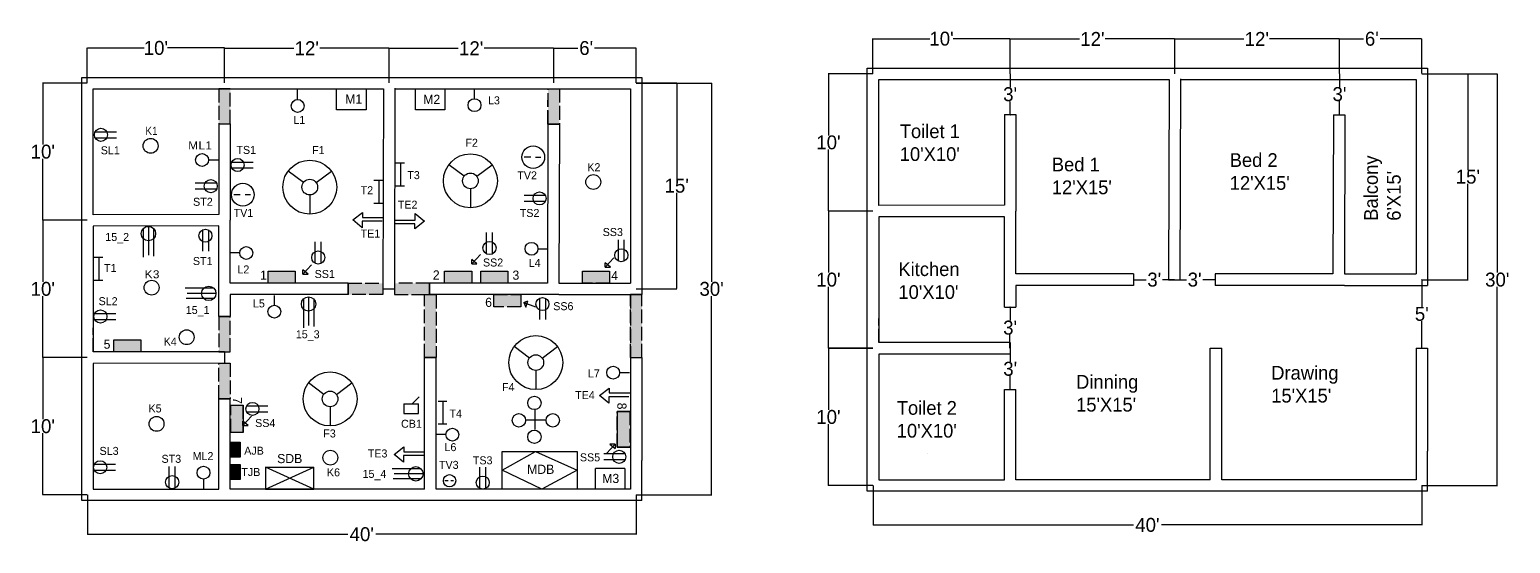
# Model space of a CAD drawing. Header units: feet. Extents: x 105 to 1400, y 477 to 926.
import ezdxf

# ---------------------------------------------------------------- set-up
doc = ezdxf.new("R2010")
doc.units = ezdxf.units.FT
doc.header["$MEASUREMENT"] = 0
doc.linetypes.add('ACAD_ISO02W100', pattern=[15, 12, -3])
doc.linetypes.add('DASHED2', pattern=[0.375, 0.25, -0.125])
doc.layers.get('Defpoints').update_dxf_attribs({"linetype": 'ACAD_ISO02W100'})
doc.layers.add('Dimention', color=80, linetype='Continuous')
doc.layers.add('TEXT', color=2, linetype='Continuous')
doc.layers.add('OFFSET', color=255, linetype='Continuous', lineweight=30)
doc.dimstyles.get("Standard").update_dxf_attribs({"dimtxt": 12.18, "dimasz": 0.18, "dimexe": 0.18, "dimexo": 0.0625, "dimgap": 0.09, "dimtad": 0, "dimtih": 1, "dimtoh": 1, "dimdec": 1, "dimzin": 0, "dimdsep": 46, "dimlunit": 3, "dimtxsty": 'Standard', "dimcen": 0.09, "dimadec": 0, "dimazin": 0, "dimtfac": 1, "dimtdec": 1, "dimtofl": 0, "dimtmove": 0, "dimatfit": 3, "dimfxl": 1, "dimtolj": 1, "dimtzin": 0, "dimarcsym": 0})

# ---------------------------------------------------------------- blocks, each defined once
blk = doc.blocks.new('*D2')
at = {"layer": 'Defpoints', "color": 0, "linetype": 'ByBlock'}
for p in [(275.4, 909.7), (155.4, 879), (275.4, 879)]:
    blk.add_point(p, dxfattribs=at)
at = {"layer": 'Dimention', "color": 0, "linetype": 'ByBlock', "lineweight": -2}
for p, q in [((155.4, 879.1), (155.4, 909.9)), ((155.6, 909.7), (205.2, 909.7)), ((275.3, 909.7), (225.7, 909.7)), ((275.4, 879.1), (275.4, 909.9))]:
    blk.add_line(p, q, dxfattribs=at)
at = {"layer": 'Dimention', "color": 0, "linetype": 'ByBlock'}
for points in [[(155.6, 909.7), (155.6, 909.6), (155.4, 909.7)], [(275.3, 909.7), (275.3, 909.6), (275.4, 909.7)]]:
    blk.add_solid(points, dxfattribs=at)
at = {"layer": 'Dimention', "color": 0, "linetype": 'ByBlock', "insert": (215.4, 909.7), "char_height": 12.18, "attachment_point": 5}
blk.add_mtext("\\A1;10'", dxfattribs=at)
blk = doc.blocks.new('*D3')
at = {"layer": 'Defpoints', "color": 0, "linetype": 'ByBlock'}
for p in [(419.4, 909.5), (275.4, 879.1), (419.4, 879.1)]:
    blk.add_point(p, dxfattribs=at)
at = {"layer": 'Dimention', "color": 0, "linetype": 'ByBlock', "lineweight": -2}
for p, q in [((275.4, 879.1), (275.4, 909.7)), ((275.6, 909.5), (336.2, 909.5)), ((419.3, 909.5), (358.7, 909.5)), ((419.4, 879.1), (419.4, 909.7))]:
    blk.add_line(p, q, dxfattribs=at)
at = {"layer": 'Dimention', "color": 0, "linetype": 'ByBlock'}
for points in [[(275.6, 909.5), (275.6, 909.5), (275.4, 909.5)], [(419.3, 909.5), (419.3, 909.5), (419.4, 909.5)]]:
    blk.add_solid(points, dxfattribs=at)
at = {"layer": 'Dimention', "color": 0, "linetype": 'ByBlock', "insert": (347.4, 909.5), "char_height": 12.18, "attachment_point": 5}
blk.add_mtext("\\A1;12'", dxfattribs=at)
blk = doc.blocks.new('*D4')
at = {"layer": 'Defpoints', "color": 0, "linetype": 'ByBlock'}
for p in [(563.4, 909.6), (419.4, 879), (563.4, 879.1)]:
    blk.add_point(p, dxfattribs=at)
at = {"layer": 'Dimention', "color": 0, "linetype": 'ByBlock', "lineweight": -2}
for p, q in [((419.4, 879.1), (419.4, 909.7)), ((419.6, 909.5), (479.9, 909.5)), ((563.2, 909.6), (502.5, 909.5)), ((563.4, 879.2), (563.4, 909.8))]:
    blk.add_line(p, q, dxfattribs=at)
at = {"layer": 'Dimention', "color": 0, "linetype": 'ByBlock'}
for points in [[(419.6, 909.5), (419.6, 909.4), (419.4, 909.5)], [(563.2, 909.6), (563.2, 909.6), (563.4, 909.6)]]:
    blk.add_solid(points, dxfattribs=at)
at = {"layer": 'Dimention', "color": 0, "linetype": 'ByBlock', "insert": (491.2, 909.5), "char_height": 12.18, "attachment_point": 5}
blk.add_mtext("\\A1;12'", dxfattribs=at)
blk = doc.blocks.new('*D5')
at = {"layer": 'Defpoints', "color": 0, "linetype": 'ByBlock'}
for p in [(635.4, 909.6), (563.4, 879.2), (635.4, 879.2)]:
    blk.add_point(p, dxfattribs=at)
at = {"layer": 'Dimention', "color": 0, "linetype": 'ByBlock', "lineweight": -2}
for p, q in [((563.4, 879.2), (563.4, 909.7)), ((563.6, 909.6), (584.6, 909.6)), ((635.3, 909.6), (599, 909.6)), ((635.4, 879.2), (635.4, 909.7))]:
    blk.add_line(p, q, dxfattribs=at)
at = {"layer": 'Dimention', "color": 0, "linetype": 'ByBlock'}
for points in [[(563.6, 909.6), (563.6, 909.5), (563.4, 909.6)], [(635.3, 909.6), (635.3, 909.5), (635.4, 909.6)]]:
    blk.add_solid(points, dxfattribs=at)
at = {"layer": 'Dimention', "color": 0, "linetype": 'ByBlock', "insert": (591.8, 909.6), "char_height": 12.18, "attachment_point": 5}
blk.add_mtext("\\A1;6'", dxfattribs=at)
blk = doc.blocks.new('*D6')
at = {"layer": 'Defpoints', "color": 0, "linetype": 'ByBlock'}
for p in [(155.5, 519), (635.5, 519), (635.5, 484.5)]:
    blk.add_point(p, dxfattribs=at)
at = {"layer": 'Dimention', "color": 0, "linetype": 'ByBlock', "lineweight": -2}
for p, q in [((155.5, 518.9375), (155.5, 484.32)), ((635.5, 518.9375), (635.5, 484.32)), ((155.68, 484.5), (383.23, 484.5)), ((635.32, 484.5), (407.77, 484.5))]:
    blk.add_line(p, q, dxfattribs=at)
at = {"layer": 'Dimention', "color": 0, "linetype": 'ByBlock'}
for points in [[(155.68, 484.53), (155.68, 484.47), (155.5, 484.5)], [(635.32, 484.53), (635.32, 484.47), (635.5, 484.5)]]:
    blk.add_solid(points, dxfattribs=at)
at = {"layer": 'Dimention', "color": 0, "linetype": 'ByBlock', "insert": (395.5, 484.5), "char_height": 12.18, "attachment_point": 5}
blk.add_mtext("\\A1;40'", dxfattribs=at)
blk = doc.blocks.new('*D7')
at = {"layer": 'Defpoints', "color": 0, "linetype": 'ByBlock'}
for p in [(635.5, 879), (635.5, 519), (701.5, 519)]:
    blk.add_point(p, dxfattribs=at)
at = {"layer": 'Dimention', "color": 0, "linetype": 'ByBlock', "lineweight": -2}
for p, q in [((635.5625, 879), (701.68, 879)), ((701.5, 878.82), (701.5, 705.18)), ((701.5, 519.18), (701.5, 692.82)), ((635.5625, 519), (701.68, 519))]:
    blk.add_line(p, q, dxfattribs=at)
at = {"layer": 'Dimention', "color": 0, "linetype": 'ByBlock'}
for points in [[(701.47, 878.82), (701.53, 878.82), (701.5, 879)], [(701.47, 519.18), (701.53, 519.18), (701.5, 519)]]:
    blk.add_solid(points, dxfattribs=at)
at = {"layer": 'Dimention', "color": 0, "linetype": 'ByBlock', "insert": (701.5, 699), "char_height": 12.18, "attachment_point": 5}
blk.add_mtext("\\A1;30'", dxfattribs=at)
blk = doc.blocks.new('*D8')
at = {"layer": 'Defpoints', "color": 0, "linetype": 'ByBlock'}
for p in [(155.4375, 879), (116.5, 759), (155.4375, 759)]:
    blk.add_point(p, dxfattribs=at)
at = {"layer": 'Dimention', "color": 0, "linetype": 'ByBlock', "lineweight": -2}
for p, q in [((155.375, 879), (116.32, 879)), ((116.5, 878.82), (116.5, 825.18)), ((116.5, 759.18), (116.5, 812.82)), ((155.375, 759), (116.32, 759))]:
    blk.add_line(p, q, dxfattribs=at)
at = {"layer": 'Dimention', "color": 0, "linetype": 'ByBlock'}
for points in [[(116.47, 878.82), (116.53, 878.82), (116.5, 879)], [(116.47, 759.18), (116.53, 759.18), (116.5, 759)]]:
    blk.add_solid(points, dxfattribs=at)
at = {"layer": 'Dimention', "color": 0, "linetype": 'ByBlock', "insert": (116.5, 819), "char_height": 12.18, "attachment_point": 5}
blk.add_mtext("\\A1;10'", dxfattribs=at)
blk = doc.blocks.new('*D9')
at = {"layer": 'Defpoints', "color": 0, "linetype": 'ByBlock'}
for p in [(155.4375, 759), (116.5, 639), (155.4375, 639)]:
    blk.add_point(p, dxfattribs=at)
at = {"layer": 'Dimention', "color": 0, "linetype": 'ByBlock', "lineweight": -2}
for p, q in [((155.375, 759), (116.32, 759)), ((116.5, 758.82), (116.5, 705.18)), ((116.5, 639.18), (116.5, 692.82)), ((155.375, 639), (116.32, 639))]:
    blk.add_line(p, q, dxfattribs=at)
at = {"layer": 'Dimention', "color": 0, "linetype": 'ByBlock'}
for points in [[(116.47, 758.82), (116.53, 758.82), (116.5, 759)], [(116.47, 639.18), (116.53, 639.18), (116.5, 639)]]:
    blk.add_solid(points, dxfattribs=at)
at = {"layer": 'Dimention', "color": 0, "linetype": 'ByBlock', "insert": (116.5, 699), "char_height": 12.18, "attachment_point": 5}
blk.add_mtext("\\A1;10'", dxfattribs=at)
blk = doc.blocks.new('*D10')
at = {"layer": 'Defpoints', "color": 0, "linetype": 'ByBlock'}
for p in [(116.5, 638.9375), (155.5, 638.9375), (155.5, 518.9375)]:
    blk.add_point(p, dxfattribs=at)
at = {"layer": 'Dimention', "color": 0, "linetype": 'ByBlock', "lineweight": -2}
for p, q in [((155.4375, 638.9375), (116.32, 638.9375)), ((116.5, 638.7575), (116.5, 585.1175)), ((116.5, 519.1175), (116.5, 572.7575)), ((155.4375, 518.9375), (116.32, 518.9375))]:
    blk.add_line(p, q, dxfattribs=at)
at = {"layer": 'Dimention', "color": 0, "linetype": 'ByBlock'}
for points in [[(116.47, 638.7575), (116.53, 638.7575), (116.5, 638.9375)], [(116.47, 519.1175), (116.53, 519.1175), (116.5, 518.9375)]]:
    blk.add_solid(points, dxfattribs=at)
at = {"layer": 'Dimention', "color": 0, "linetype": 'ByBlock', "insert": (116.5, 578.9375), "char_height": 12.18, "attachment_point": 5}
blk.add_mtext("\\A1;10'", dxfattribs=at)
blk = doc.blocks.new('SS')
for p, q in [((457.77, 746.08), (457.77, 734.37)), ((460.99, 745.96), (460.99, 734.37))]:
    blk.add_line(p, q)
blk.add_circle((459.38, 742.8), 3.55)
blk = doc.blocks.new('bolod')
for p, q in [((224.5, 707.3), (249.6, 707.3)), ((226.4, 711.8), (250.6, 711.8)), ((226.4, 702.8), (251.5, 702.8))]:
    blk.add_line(p, q)
blk.add_circle((230.8, 707.3), 6.29)
blk = doc.blocks.new('tk')
for p, q in [((314.5, 685.4), (322.3, 685.4)), ((318.8, 685.4), (318.8, 665.3)), ((322.3, 665.1), (314.5, 665.1))]:
    blk.add_line(p, q)
blk = doc.blocks.new('T')
for p, q in [((394.5, 734.7), (400.2, 734.7)), ((404.4, 734.5), (409, 734.5))]:
    blk.add_line(p, q)
blk = doc.blocks.new('TV')
blk.add_circle((402.4, 734.4), 9.94)
blk.add_blockref('T', (0, 0))
blk.add_blockref('T', (0, 0))
blk = doc.blocks.new('L')
blk.add_line((390.2, 740.1), (390.2, 748.7))
blk.add_circle((390.2, 734.5), 5.63)
blk = doc.blocks.new('F')
for p, q in [((343.4, 691.9), (330.2, 702)), ((354.6, 691.9), (368, 702)), ((349, 681.1), (349, 664.4))]:
    blk.add_line(p, q)
for radius in [23.6, 6.86]:
    blk.add_circle((349, 687.9), radius)
blk = doc.blocks.new('te')
for p, q in [((340.6, 621.8), (322.7, 621.8)), ((323.5, 625.2), (341, 625.2)), ((349.1, 624.1), (340.6, 617.6)), ((340.6, 617.6), (340.6, 621.8)), ((341, 625.2), (341, 630.9)), ((341, 630.9), (349.1, 624.1))]:
    blk.add_line(p, q)
blk = doc.blocks.new('DDD')
for p, q in [((195.7, 252.4), (195.7, 234.5)), ((187.2, 243), (205.2, 243))]:
    blk.add_line(p, q)
for centre in [(195.3, 257.8), (181.8, 242.6), (211.4, 242.6), (195.3, 228.2)]:
    blk.add_circle(centre, 5.84)
blk = doc.blocks.new('BBB')
for p, q in [((-69.3, 449.3), (-63, 455.6)), ((-76.6, 449.3), (-76.6, 440.9)), ((-76.6, 449.3), (-69.8, 449.3)), ((-76.6, 440.9), (-63.5, 440.9)), ((-69.8, 449.3), (-63.5, 449.3)), ((-63.5, 440.9), (-63.5, 449.3))]:
    blk.add_line(p, q)
blk = doc.blocks.new('*D32')
at = {"layer": 'Defpoints', "color": 0, "linetype": 'ByBlock'}
for p in [(962.6, 917.8), (842.6, 887.1), (962.6, 887.1)]:
    blk.add_point(p, dxfattribs=at)
at = {"layer": 'Dimention', "color": 0, "linetype": 'ByBlock', "lineweight": -2}
for p, q in [((842.6, 887.2), (842.6, 918)), ((842.8, 917.8), (892.3, 917.8)), ((962.4, 917.8), (912.8, 917.8)), ((962.6, 887.2), (962.6, 918))]:
    blk.add_line(p, q, dxfattribs=at)
at = {"layer": 'Dimention', "color": 0, "linetype": 'ByBlock'}
for points in [[(842.8, 917.8), (842.8, 917.7), (842.6, 917.8)], [(962.4, 917.8), (962.4, 917.7), (962.6, 917.8)]]:
    blk.add_solid(points, dxfattribs=at)
at = {"layer": 'Dimention', "color": 0, "linetype": 'ByBlock', "insert": (902.6, 917.8), "char_height": 12.18, "attachment_point": 5}
blk.add_mtext("\\A1;10'", dxfattribs=at)
blk = doc.blocks.new('*D33')
at = {"layer": 'Defpoints', "color": 0, "linetype": 'ByBlock'}
for p in [(1106.6, 917.6), (962.6, 887.2), (1106.6, 887.2)]:
    blk.add_point(p, dxfattribs=at)
at = {"layer": 'Dimention', "color": 0, "linetype": 'ByBlock', "lineweight": -2}
for p, q in [((962.6, 887.2), (962.6, 917.8)), ((962.8, 917.6), (1023.3, 917.6)), ((1106.4, 917.6), (1045.8, 917.6)), ((1106.6, 887.2), (1106.6, 917.8))]:
    blk.add_line(p, q, dxfattribs=at)
at = {"layer": 'Dimention', "color": 0, "linetype": 'ByBlock'}
for points in [[(962.8, 917.6), (962.8, 917.6), (962.6, 917.6)], [(1106.4, 917.6), (1106.4, 917.6), (1106.6, 917.6)]]:
    blk.add_solid(points, dxfattribs=at)
at = {"layer": 'Dimention', "color": 0, "linetype": 'ByBlock', "insert": (1034.6, 917.6), "char_height": 12.18, "attachment_point": 5}
blk.add_mtext("\\A1;12'", dxfattribs=at)
blk = doc.blocks.new('*D34')
at = {"layer": 'Defpoints', "color": 0, "linetype": 'ByBlock'}
for p in [(1250.6, 917.7), (1106.6, 887.1), (1250.6, 887.2)]:
    blk.add_point(p, dxfattribs=at)
at = {"layer": 'Dimention', "color": 0, "linetype": 'ByBlock', "lineweight": -2}
for p, q in [((1106.6, 887.2), (1106.6, 917.7)), ((1106.7, 917.6), (1167.1, 917.6)), ((1250.4, 917.7), (1189.6, 917.6)), ((1250.6, 887.3), (1250.6, 917.9))]:
    blk.add_line(p, q, dxfattribs=at)
at = {"layer": 'Dimention', "color": 0, "linetype": 'ByBlock'}
for points in [[(1106.7, 917.6), (1106.7, 917.5), (1106.6, 917.6)], [(1250.4, 917.7), (1250.4, 917.7), (1250.6, 917.7)]]:
    blk.add_solid(points, dxfattribs=at)
at = {"layer": 'Dimention', "color": 0, "linetype": 'ByBlock', "insert": (1178.4, 917.6), "char_height": 12.18, "attachment_point": 5}
blk.add_mtext("\\A1;12'", dxfattribs=at)
blk = doc.blocks.new('*D35')
at = {"layer": 'Defpoints', "color": 0, "linetype": 'ByBlock'}
for p in [(1322.6, 917.7), (1250.6, 887.3), (1322.6, 887.3)]:
    blk.add_point(p, dxfattribs=at)
at = {"layer": 'Dimention', "color": 0, "linetype": 'ByBlock', "lineweight": -2}
for p, q in [((1250.6, 887.3), (1250.6, 917.8)), ((1250.8, 917.7), (1271.8, 917.7)), ((1322.4, 917.7), (1286.2, 917.7)), ((1322.6, 887.3), (1322.6, 917.8))]:
    blk.add_line(p, q, dxfattribs=at)
at = {"layer": 'Dimention', "color": 0, "linetype": 'ByBlock'}
for points in [[(1250.8, 917.7), (1250.8, 917.6), (1250.6, 917.7)], [(1322.4, 917.7), (1322.4, 917.6), (1322.6, 917.7)]]:
    blk.add_solid(points, dxfattribs=at)
at = {"layer": 'Dimention', "color": 0, "linetype": 'ByBlock', "insert": (1279, 917.7), "char_height": 12.18, "attachment_point": 5}
blk.add_mtext("\\A1;6'", dxfattribs=at)
blk = doc.blocks.new('*D36')
at = {"layer": 'Defpoints', "color": 0, "linetype": 'ByBlock'}
for p in [(842.7, 527.1), (1322.7, 527.1), (1322.7, 492.6)]:
    blk.add_point(p, dxfattribs=at)
at = {"layer": 'Dimention', "color": 0, "linetype": 'ByBlock', "lineweight": -2}
for p, q in [((842.7, 527), (842.7, 492.4)), ((1322.7, 527), (1322.7, 492.4)), ((842.8, 492.6), (1070.4, 492.6)), ((1322.5, 492.6), (1094.9, 492.6))]:
    blk.add_line(p, q, dxfattribs=at)
at = {"layer": 'Dimention', "color": 0, "linetype": 'ByBlock'}
for points in [[(842.8, 492.6), (842.8, 492.6), (842.7, 492.6)], [(1322.5, 492.6), (1322.5, 492.6), (1322.7, 492.6)]]:
    blk.add_solid(points, dxfattribs=at)
at = {"layer": 'Dimention', "color": 0, "linetype": 'ByBlock', "insert": (1082.7, 492.6), "char_height": 12.18, "attachment_point": 5}
blk.add_mtext("\\A1;40'", dxfattribs=at)
blk = doc.blocks.new('*D37')
at = {"layer": 'Defpoints', "color": 0, "linetype": 'ByBlock'}
for p in [(1322.7, 887.1), (1322.7, 527.1), (1388.7, 527.1)]:
    blk.add_point(p, dxfattribs=at)
at = {"layer": 'Dimention', "color": 0, "linetype": 'ByBlock', "lineweight": -2}
for p, q in [((1322.7, 887.1), (1388.8, 887.1)), ((1388.7, 886.9), (1388.7, 713.3)), ((1388.7, 527.3), (1388.7, 700.9)), ((1322.7, 527.1), (1388.8, 527.1))]:
    blk.add_line(p, q, dxfattribs=at)
at = {"layer": 'Dimention', "color": 0, "linetype": 'ByBlock'}
for points in [[(1388.6, 886.9), (1388.7, 886.9), (1388.7, 887.1)], [(1388.6, 527.3), (1388.7, 527.3), (1388.7, 527.1)]]:
    blk.add_solid(points, dxfattribs=at)
at = {"layer": 'Dimention', "color": 0, "linetype": 'ByBlock', "insert": (1388.7, 707.1), "char_height": 12.18, "attachment_point": 5}
blk.add_mtext("\\A1;30'", dxfattribs=at)
blk = doc.blocks.new('*D38')
at = {"layer": 'Defpoints', "color": 0, "linetype": 'ByBlock'}
for p in [(842.6, 887.1), (803.7, 767.1), (842.6, 767.1)]:
    blk.add_point(p, dxfattribs=at)
at = {"layer": 'Dimention', "color": 0, "linetype": 'ByBlock', "lineweight": -2}
for p, q in [((842.5, 887.1), (803.5, 887.1)), ((803.7, 886.9), (803.7, 833.3)), ((803.7, 767.3), (803.7, 820.9)), ((842.5, 767.1), (803.5, 767.1))]:
    blk.add_line(p, q, dxfattribs=at)
at = {"layer": 'Dimention', "color": 0, "linetype": 'ByBlock'}
for points in [[(803.6, 886.9), (803.7, 886.9), (803.7, 887.1)], [(803.6, 767.3), (803.7, 767.3), (803.7, 767.1)]]:
    blk.add_solid(points, dxfattribs=at)
at = {"layer": 'Dimention', "color": 0, "linetype": 'ByBlock', "insert": (803.7, 827.1), "char_height": 12.18, "attachment_point": 5}
blk.add_mtext("\\A1;10'", dxfattribs=at)
blk = doc.blocks.new('*D39')
at = {"layer": 'Defpoints', "color": 0, "linetype": 'ByBlock'}
for p in [(842.6, 767.1), (803.7, 647.1), (842.6, 647.1)]:
    blk.add_point(p, dxfattribs=at)
at = {"layer": 'Dimention', "color": 0, "linetype": 'ByBlock', "lineweight": -2}
for p, q in [((842.5, 767.1), (803.5, 767.1)), ((803.7, 766.9), (803.7, 713.3)), ((803.7, 647.3), (803.7, 700.9)), ((842.5, 647.1), (803.5, 647.1))]:
    blk.add_line(p, q, dxfattribs=at)
at = {"layer": 'Dimention', "color": 0, "linetype": 'ByBlock'}
for points in [[(803.6, 766.9), (803.7, 766.9), (803.7, 767.1)], [(803.6, 647.3), (803.7, 647.3), (803.7, 647.1)]]:
    blk.add_solid(points, dxfattribs=at)
at = {"layer": 'Dimention', "color": 0, "linetype": 'ByBlock', "insert": (803.7, 707.1), "char_height": 12.18, "attachment_point": 5}
blk.add_mtext("\\A1;10'", dxfattribs=at)
blk = doc.blocks.new('*D40')
at = {"layer": 'Defpoints', "color": 0, "linetype": 'ByBlock'}
for p in [(803.7, 647), (842.7, 647), (842.7, 527)]:
    blk.add_point(p, dxfattribs=at)
at = {"layer": 'Dimention', "color": 0, "linetype": 'ByBlock', "lineweight": -2}
for p, q in [((842.6, 647), (803.5, 647)), ((803.7, 646.8), (803.7, 593.2)), ((803.7, 527.2), (803.7, 580.8)), ((842.6, 527), (803.5, 527))]:
    blk.add_line(p, q, dxfattribs=at)
at = {"layer": 'Dimention', "color": 0, "linetype": 'ByBlock'}
for points in [[(803.6, 646.8), (803.7, 646.8), (803.7, 647)], [(803.6, 527.2), (803.7, 527.2), (803.7, 527)]]:
    blk.add_solid(points, dxfattribs=at)
at = {"layer": 'Dimention', "color": 0, "linetype": 'ByBlock', "insert": (803.7, 587), "char_height": 12.18, "attachment_point": 5}
blk.add_mtext("\\A1;10'", dxfattribs=at)
blk = doc.blocks.new('*D41')
at = {"layer": 'Defpoints', "color": 0}
for p in [(962.6, 887.2), (962.6, 851.2), (962.6, 851.2)]:
    blk.add_point(p, dxfattribs=at)
at = {"layer": 'Dimention', "color": 0, "lineweight": -2}
for p, q in [((962.6, 887.2), (962.8, 887.2)), ((962.6, 887), (962.6, 875.4)), ((962.6, 851.4), (962.6, 863)), ((962.6, 851.2), (962.8, 851.2))]:
    blk.add_line(p, q, dxfattribs=at)
at = {"layer": 'Dimention', "color": 0}
for points in [[(962.6, 887), (962.6, 887), (962.6, 887.2)], [(962.6, 851.4), (962.6, 851.4), (962.6, 851.2)]]:
    blk.add_solid(points, dxfattribs=at)
at = {"layer": 'Dimention', "color": 0, "insert": (962.6, 869.2), "char_height": 12.18, "attachment_point": 5}
blk.add_mtext("\\A1;3'", dxfattribs=at)
blk = doc.blocks.new('*D42')
at = {"layer": 'Defpoints', "color": 0, "linetype": 'ByBlock'}
for p in [(1070.7, 707.1), (1106.6, 707.1), (1106.6, 707.1)]:
    blk.add_point(p, dxfattribs=at)
at = {"layer": 'Dimention', "color": 0, "linetype": 'ByBlock', "lineweight": -2}
for p, q in [((1070.7, 707), (1070.7, 706.9)), ((1070.8, 707.1), (1081.5, 707.1)), ((1106.5, 707.1), (1095.8, 707.1)), ((1106.6, 707.2), (1106.6, 707.3))]:
    blk.add_line(p, q, dxfattribs=at)
at = {"layer": 'Dimention', "color": 0, "linetype": 'ByBlock'}
for points in [[(1070.8, 707.1), (1070.8, 707.1), (1070.7, 707.1)], [(1106.5, 707.1), (1106.5, 707.1), (1106.6, 707.1)]]:
    blk.add_solid(points, dxfattribs=at)
at = {"layer": 'Dimention', "color": 0, "linetype": 'ByBlock', "insert": (1088.7, 707.1), "char_height": 12.18, "attachment_point": 5}
blk.add_mtext("\\A1;3'", dxfattribs=at)
blk = doc.blocks.new('*D43')
at = {"layer": 'Defpoints', "color": 0, "linetype": 'ByBlock'}
for p in [(1106, 707.1), (1106, 707.1), (1142, 707.1)]:
    blk.add_point(p, dxfattribs=at)
at = {"layer": 'Dimention', "color": 0, "linetype": 'ByBlock', "lineweight": -2}
for p, q in [((1106, 707), (1106, 706.9)), ((1106.2, 707.1), (1116.8, 707.1)), ((1141.8, 707.1), (1131.2, 707.1)), ((1142, 707), (1142, 706.9))]:
    blk.add_line(p, q, dxfattribs=at)
at = {"layer": 'Dimention', "color": 0, "linetype": 'ByBlock'}
for points in [[(1106.2, 707.1), (1106.2, 707.1), (1106, 707.1)], [(1141.8, 707.1), (1141.8, 707), (1142, 707.1)]]:
    blk.add_solid(points, dxfattribs=at)
at = {"layer": 'Dimention', "color": 0, "linetype": 'ByBlock', "insert": (1124, 707.1), "char_height": 12.18, "attachment_point": 5}
blk.add_mtext("\\A1;3'", dxfattribs=at)
blk = doc.blocks.new('*D44')
at = {"layer": 'Defpoints', "color": 0, "linetype": 'ByBlock'}
for p in [(1250.5, 887.3), (1250.7, 887.3), (1250.5, 851.3)]:
    blk.add_point(p, dxfattribs=at)
at = {"layer": 'Dimention', "color": 0, "linetype": 'ByBlock', "lineweight": -2}
for p, q in [((1250.5, 887.3), (1250.8, 887.3)), ((1250.7, 887.1), (1250.7, 875.5)), ((1250.7, 851.5), (1250.7, 863.1)), ((1250.5, 851.3), (1250.8, 851.3))]:
    blk.add_line(p, q, dxfattribs=at)
at = {"layer": 'Dimention', "color": 0, "linetype": 'ByBlock'}
for points in [[(1250.6, 887.1), (1250.7, 887.1), (1250.7, 887.3)], [(1250.6, 851.5), (1250.7, 851.5), (1250.7, 851.3)]]:
    blk.add_solid(points, dxfattribs=at)
at = {"layer": 'Dimention', "color": 0, "linetype": 'ByBlock', "insert": (1250.7, 869.3), "char_height": 12.18, "attachment_point": 5}
blk.add_mtext("\\A1;3'", dxfattribs=at)
blk = doc.blocks.new('*D45')
at = {"layer": 'Defpoints', "color": 0, "linetype": 'ByBlock'}
for p in [(962.7, 647.1), (962.7, 647.1), (962.7, 611.1)]:
    blk.add_point(p, dxfattribs=at)
at = {"layer": 'Dimention', "color": 0, "linetype": 'ByBlock', "lineweight": -2}
for p, q in [((962.6, 647.1), (962.5, 647.1)), ((962.7, 646.9), (962.7, 635.3)), ((962.7, 611.3), (962.7, 622.9)), ((962.6, 611.1), (962.5, 611.1))]:
    blk.add_line(p, q, dxfattribs=at)
at = {"layer": 'Dimention', "color": 0, "linetype": 'ByBlock'}
for points in [[(962.6, 646.9), (962.7, 646.9), (962.7, 647.1)], [(962.6, 611.3), (962.7, 611.3), (962.7, 611.1)]]:
    blk.add_solid(points, dxfattribs=at)
at = {"layer": 'Dimention', "color": 0, "linetype": 'ByBlock', "insert": (962.7, 629.1), "char_height": 12.18, "attachment_point": 5}
blk.add_mtext("\\A1;3'", dxfattribs=at)
blk = doc.blocks.new('*D46')
at = {"layer": 'Defpoints', "color": 0, "linetype": 'ByBlock'}
for p in [(962.6, 683.1), (962.5, 647.1), (962.5, 647.1)]:
    blk.add_point(p, dxfattribs=at)
at = {"layer": 'Dimention', "color": 0, "linetype": 'ByBlock', "lineweight": -2}
for p, q in [((962.6, 683.1), (962.5, 683.1)), ((962.6, 682.9), (962.6, 671.3)), ((962.5, 647.3), (962.5, 658.9)), ((962.4, 647.1), (962.3, 647.1))]:
    blk.add_line(p, q, dxfattribs=at)
at = {"layer": 'Dimention', "color": 0, "linetype": 'ByBlock'}
for points in [[(962.6, 682.9), (962.7, 682.9), (962.6, 683.1)], [(962.4, 647.3), (962.5, 647.3), (962.5, 647.1)]]:
    blk.add_solid(points, dxfattribs=at)
at = {"layer": 'Dimention', "color": 0, "linetype": 'ByBlock', "insert": (962.6, 665.1), "char_height": 12.18, "attachment_point": 5}
blk.add_mtext("\\A1;3'", dxfattribs=at)
blk = doc.blocks.new('*D47')
at = {"layer": 'Defpoints', "color": 0, "linetype": 'ByBlock'}
for p in [(1322.7, 707.1), (1322.7, 707.1), (1322.7, 647.1)]:
    blk.add_point(p, dxfattribs=at)
at = {"layer": 'Dimention', "color": 0, "linetype": 'ByBlock', "lineweight": -2}
for p, q in [((1322.6, 707.1), (1322.5, 707.1)), ((1322.7, 706.9), (1322.7, 683.3)), ((1322.7, 647.3), (1322.7, 670.9)), ((1322.6, 647.1), (1322.5, 647.1))]:
    blk.add_line(p, q, dxfattribs=at)
at = {"layer": 'Dimention', "color": 0, "linetype": 'ByBlock'}
for points in [[(1322.6, 706.9), (1322.7, 706.9), (1322.7, 707.1)], [(1322.6, 647.3), (1322.7, 647.3), (1322.7, 647.1)]]:
    blk.add_solid(points, dxfattribs=at)
at = {"layer": 'Dimention', "color": 0, "linetype": 'ByBlock', "insert": (1322.7, 677.1), "char_height": 12.18, "attachment_point": 5}
blk.add_mtext("\\A1;5'", dxfattribs=at)
blk = doc.blocks.new('*D48')
at = {"layer": 'Defpoints', "color": 0}
for p in [(1322.7, 887.1), (1322.7, 707.1), (1363, 707.1)]:
    blk.add_point(p, dxfattribs=at)
at = {"layer": 'Dimention', "color": 0, "lineweight": -2}
for p, q in [((1322.8, 887.1), (1363.2, 887.1)), ((1363, 886.9), (1363, 803.3)), ((1363, 707.3), (1363, 790.9)), ((1322.8, 707.1), (1363.2, 707.1))]:
    blk.add_line(p, q, dxfattribs=at)
at = {"layer": 'Dimention', "color": 0}
for points in [[(1363, 886.9), (1363, 886.9), (1363, 887.1)], [(1363, 707.3), (1363, 707.3), (1363, 707.1)]]:
    blk.add_solid(points, dxfattribs=at)
at = {"layer": 'Dimention', "color": 0, "insert": (1363, 797.1), "char_height": 12.18, "attachment_point": 5}
blk.add_mtext("\\A1;15'", dxfattribs=at)
blk = doc.blocks.new('*D49')
at = {"layer": 'Defpoints', "color": 0}
for p in [(635.4, 879.2), (635.4, 699.2), (671, 699.2)]:
    blk.add_point(p, dxfattribs=at)
at = {"layer": 'Dimention', "color": 0, "lineweight": -2}
for p, q in [((635.5, 879.2), (671.2, 879.2)), ((671, 879.1), (671, 795.4)), ((671, 699.4), (671, 783.1)), ((635.5, 699.2), (671.2, 699.2))]:
    blk.add_line(p, q, dxfattribs=at)
at = {"layer": 'Dimention', "color": 0}
for points in [[(671, 879.1), (671, 879.1), (671, 879.2)], [(671, 699.4), (671, 699.4), (671, 699.2)]]:
    blk.add_solid(points, dxfattribs=at)
at = {"layer": 'Dimention', "color": 0, "insert": (671, 789.2), "char_height": 12.18, "attachment_point": 5}
blk.add_mtext("\\A1;15'", dxfattribs=at)
blk = doc.blocks.new('SSSS')
for p, q in [((313.5, 704), (313.5, 714.6)), ((313.5, 714.6), (337.2, 714.6)), ((337.2, 714.6), (337.2, 704)), ((468, 704), (468, 714.6)), ((468, 714.6), (491.7, 714.6)), ((491.7, 714.6), (491.7, 704)), ((499.5, 704), (499.5, 714.6)), ((499.5, 714.6), (523.2, 714.6)), ((523.2, 714.6), (523.2, 704))]:
    blk.add_line(p, q)
blk = doc.blocks.new('SDB')
for p, q in [((386.5, 657.2), (386.5, 638)), ((386.5, 638), (428.8, 657.2)), ((428.8, 638), (386.5, 657.2)), ((428.8, 638), (428.8, 657.2)), ((386.5, 638), (428.8, 638))]:
    blk.add_line(p, q)
at = {"layer": 'Dimention', "color": 0}
blk.add_line((386.5, 657.2), (428.8, 657.2), dxfattribs=at)
blk = doc.blocks.new('BBBB')
for p, q in [((290.5, 598.5), (290.5, 609.1)), ((290.5, 609.1), (314.2, 609.1)), ((314.2, 609.1), (314.2, 598.5))]:
    blk.add_line(p, q)
blk = doc.blocks.new('Arrow')
for p, q in [((630.6, 988.8), (638.1, 996.9)), ((630.6, 988.8), (630.6, 992.6)), ((635.1, 988.8), (630.6, 992.6)), ((630.6, 988.8), (635.1, 988.8))]:
    blk.add_line(p, q)

msp = doc.modelspace()

# ---------------------------------------------------------------- hatches: boundary and pattern name
at = {"layer": 'Dimention', "linetype": 'ACAD_ISO02W100'}
for color, points in [(3, [(270.44, 843.5), (280.5, 843.5), (280.5, 874), (270.44, 874)]), (3, [(568.32, 843.17), (558.42, 843.17), (558.42, 874), (568.32, 874)]), (8, [(588.5, 714.55), (612.22, 714.55), (612.22, 704), (588.5, 704)]), (8, [(511, 694.05), (534.72, 694.05), (534.72, 683.5), (511, 683.5)]), (8, [(202.22, 643.95), (178.5, 643.95), (178.5, 654.5), (202.22, 654.5)]), (8, [(281.02, 597.27), (291.57, 597.27), (291.57, 573.55), (281.02, 573.55)]), (8, [(619, 591.76), (629.86, 591.76), (629.86, 560.5), (619, 560.5)]), (4, [(280.5, 564.99), (289.19, 564.99), (289.19, 552), (280.5, 552)]), (3, [(280.5, 545.49), (289.19, 545.49), (289.19, 532.5), (280.5, 532.5)])]:
    msp.add_hatch(color=color, dxfattribs=at).paths.add_polyline_path(points)
h = msp.add_hatch(color=8, dxfattribs=at)
h.paths.add_polyline_path([(313.5, 714.55), (337.22, 714.55), (337.22, 704), (313.5, 704)])
h.paths.add_polyline_path([(468, 714.55), (491.72, 714.55), (491.72, 704), (468, 704)])
h.paths.add_polyline_path([(499.5, 714.55), (523.22, 714.55), (523.22, 704), (499.5, 704)])
h = msp.add_hatch(color=3, dxfattribs=at)
h.paths.add_polyline_path([(383.5, 704), (414, 704), (414, 694), (383.5, 694)])
h.paths.add_polyline_path([(454.84, 704), (424.02, 704), (424.02, 694), (454.84, 694)])
h.paths.add_polyline_path([(630.5, 639), (640.5, 639), (640.5, 694), (630.5, 694)])
h = msp.add_hatch(color=3, dxfattribs=at)
h.paths.add_polyline_path([(280.5, 675), (270.5, 675), (270.5, 644), (280.5, 644)])
h.paths.add_polyline_path([(280.5, 603), (270.5, 603), (270.5, 634), (280.5, 634)])
h.paths.add_polyline_path([(460.5, 639), (450.5, 639), (450.5, 694), (460.5, 694)])

# ---------------------------------------------------------------- linework, layer by layer
for p, q in [((373.5, 855.5), (373.5, 873.59)), ((399.24, 873.59), (399.24, 855.5)), ((442.5, 855.5), (442.5, 873.59)), ((468.24, 873.59), (468.24, 855.5)), ((399.24, 855.5), (373.5, 855.5)), ((468.24, 855.5), (442.5, 855.5)), ((491.72, 721), (499.21, 729.13)), ((608.5, 718), (615.99, 726.13)), ((344, 712), (351.49, 720.13)), ((344, 712), (344, 715.85)), ((348.49, 712), (344, 715.85)), ((491.72, 721), (491.72, 724.85)), ((496.22, 721), (491.72, 724.85)), ((491.72, 721), (496.22, 721)), ((588.5, 704), (588.5, 714.55)), ((588.5, 714.55), (612.22, 714.55)), ((608.5, 718), (608.5, 721.85)), ((612.99, 718), (608.5, 721.85)), ((608.5, 718), (612.99, 718)), ((612.22, 714.55), (612.22, 704)), ((344, 712), (348.49, 712)), ((178.5, 643.95), (178.5, 654.5)), ((178.5, 654.5), (202.22, 654.5)), ((202.22, 654.5), (202.22, 643.95)), ((291.57, 579.5), (299.06, 587.63)), ((291.57, 579.5), (291.57, 583.35)), ((296.06, 579.5), (291.57, 583.35)), ((629.86, 591.76), (619, 591.76)), ((619, 591.76), (619, 560.5)), ((291.57, 579.5), (296.06, 579.5)), ((280.5, 564.99), (289.19, 564.99)), ((289.19, 564.99), (289.19, 552)), ((619, 560.5), (629.86, 560.5)), ((289.19, 552), (280.5, 552)), ((280.5, 545.49), (289.19, 545.49)), ((289.19, 545.49), (289.19, 532.5)), ((518.21, 524), (518.21, 556.91)), ((518.21, 556.91), (583.85, 556.91)), ((518.21, 540.46), (547.6, 556.91)), ((547.6, 556.91), (583.85, 540.46)), ((583.85, 556.91), (583.85, 524)), ((289.19, 532.5), (280.5, 532.5)), ((552.88, 524), (518.21, 540.46)), ((583.85, 540.46), (552.88, 524)), ((600, 524), (600, 542.09)), ((625.74, 542.09), (600, 542.09)), ((625.74, 542.09), (625.74, 524))]:
    msp.add_line(p, q)
for centre in [(210.78, 824.14), (598, 792.5), (211.64, 700.13), (242.37, 656.8), (216, 581), (368, 551.5)]:
    msp.add_circle(centre, 6.5)
at = {"layer": 'Defpoints'}
msp.add_line((890.65, 555.09), (890.65, 555.09), dxfattribs=at)
at = {"layer": 'Dimention', "color": 0, "linetype": 'ACAD_ISO02W100'}
for p, q in [((270.44, 874), (280.5, 874)), ((558.32, 843.2), (558.42, 874)), ((558.42, 874), (568, 874)), ((150.5, 759), (150.5, 798.5)), ((160.5, 753.94), (160.5, 685)), ((270.5, 675), (270.44, 754.04)), ((847.65, 762.03), (847.65, 693.09)), ((957.65, 683.09), (957.59, 762.13)), ((414, 704), (414, 694)), ((424.02, 704), (424.02, 694)), ((450.5, 639), (450.5, 694)), ((630.5, 639), (630.5, 694)), ((630.5, 694), (640.5, 694)), ((270.5, 675), (270.5, 644)), ((160.5, 643.94), (160.5, 665)), ((847.65, 652.03), (847.65, 673.09)), ((270.5, 603), (270.5, 634)), ((150.5, 514), (150.5, 556))]:
    msp.add_line(p, q, dxfattribs=at)
for points in [[(270.44, 843.5), (280.5, 843.5), (280.5, 874), (270.44, 874)], [(568.32, 843.17), (558.42, 843.17), (558.42, 874), (568.32, 874)], [(313.5, 714.55), (337.22, 714.55), (337.22, 704), (313.5, 704)], [(468, 714.55), (491.72, 714.55), (491.72, 704), (468, 704)], [(499.5, 714.55), (523.22, 714.55), (523.22, 704), (499.5, 704)], [(588.5, 714.55), (612.22, 714.55), (612.22, 704), (588.5, 704)], [(383.5, 704), (414, 704), (414, 694), (383.5, 694)], [(454.84, 704), (424.02, 704), (424.02, 694), (454.84, 694)], [(460.5, 639), (450.5, 639), (450.5, 694), (460.5, 694)], [(511, 694.05), (534.72, 694.05), (534.72, 683.5), (511, 683.5)], [(630.5, 639), (640.5, 639), (640.5, 694), (630.5, 694)], [(280.5, 675), (270.5, 675), (270.5, 644), (280.5, 644)], [(202.22, 643.95), (178.5, 643.95), (178.5, 654.5), (202.22, 654.5)], [(280.5, 603), (270.5, 603), (270.5, 634), (280.5, 634)], [(281.02, 597.27), (291.57, 597.27), (291.57, 573.55), (281.02, 573.55)], [(619, 591.76), (629.86, 591.76), (629.86, 560.5), (619, 560.5)], [(280.5, 564.99), (289.19, 564.99), (289.19, 552), (280.5, 552)], [(280.5, 545.49), (289.19, 545.49), (289.19, 532.5), (280.5, 532.5)]]:
    msp.add_lwpolyline(points, close=True, dxfattribs=at)
at = {"layer": 'OFFSET', "color": 0, "linetype": 'ByBlock'}
for p, q in [((150.5, 884), (439.5, 884)), ((150.5, 514), (150.5, 884)), ((439.5, 884), (569.5, 884)), ((569.5, 884), (635.5, 884)), ((837.65, 892.09), (1126.65, 892.09)), ((837.65, 522.09), (837.65, 892.09)), ((847.65, 882.09), (1101.59, 882.09)), ((1101.59, 882.09), (1101.15, 707.1)), ((1111.59, 882.59), (1111.15, 707.08)), ((1111.59, 882.09), (1240.65, 882.09)), ((1126.65, 892.09), (1256.65, 892.09)), ((1256.65, 892.09), (1322.65, 892.09)), ((1261.65, 882.09), (1317.65, 882.09)), ((1317.65, 882.09), (1317.65, 712.09)), ((1327.65, 887.09), (1327.65, 702.09)), ((160.5, 874), (414.44, 874)), ((414.44, 874), (414, 699.01)), ((424.44, 874.5), (424, 698.99)), ((424.44, 874), (553.5, 874)), ((574.5, 874), (630.5, 874)), ((630.5, 874), (630.5, 704)), ((640.5, 879), (640.5, 694)), ((558.32, 843.2), (557.86, 704)), ((568.32, 843.17), (567.86, 704)), ((1245.47, 851.29), (1245.01, 712.09)), ((1255.47, 851.26), (1255.01, 712.09)), ((383.5, 704), (280.48, 704)), ((557.86, 704), (454.84, 704)), ((567.86, 704), (630.5, 704)), ((1070.65, 712.09), (967.63, 712.09)), ((1070.65, 702.09), (967.64, 702.09)), ((1245.01, 712.09), (1141.99, 712.09)), ((1254.97, 702.09), (1141.99, 702.09)), ((1254.97, 702.09), (1327.65, 702.09)), ((1255.01, 712.09), (1317.65, 712.09)), ((383.5, 694), (280.49, 694)), ((567.82, 694), (454.84, 694)), ((567.82, 694), (640.5, 694)), ((450.5, 524), (450.5, 639)), ((460.5, 524), (460.5, 639)), ((630.5, 639), (630.5, 524)), ((630.5, 639), (640.5, 639)), ((640.5, 639), (640.5, 549)), ((847.65, 642.03), (847.65, 532.09)), ((1137.65, 532.09), (1137.65, 647.09)), ((1147.65, 532.09), (1147.65, 647.09)), ((1317.65, 647.09), (1317.65, 532.09)), ((1317.65, 647.09), (1327.65, 647.09)), ((1327.65, 647.09), (1327.65, 557.09)), ((160.5, 633.94), (160.5, 524)), ((957.65, 532.09), (957.65, 611.09)), ((967.65, 532.09), (967.65, 611.09)), ((270.5, 524), (270.5, 603)), ((280.5, 524), (280.5, 603)), ((1327.65, 522.09), (1327.65, 557.09)), ((640.5, 514), (640.5, 549)), ((847.65, 532.09), (957.65, 532.09)), ((1137.65, 532.09), (967.65, 532.09)), ((1317.65, 532.09), (1147.65, 532.09)), ((160.5, 524), (270.5, 524)), ((450.5, 524), (280.5, 524)), ((630.5, 524), (460.5, 524)), ((1327.65, 522.09), (837.65, 522.09)), ((640.5, 514), (150.5, 514))]:
    msp.add_line(p, q, dxfattribs=at)
at = {"layer": 'OFFSET'}
for p, q in [((635.5, 884), (640.5, 884)), ((640.5, 884), (640.5, 879)), ((1322.65, 892.09), (1327.65, 892.09)), ((1327.65, 892.09), (1327.65, 887.09))]:
    msp.add_line(p, q, dxfattribs=at)
at = {"layer": 'OFFSET', "color": 0}
for p, q in [((847.65, 772.03), (847.65, 882.09)), ((1240.65, 882.09), (1261.65, 882.09)), ((160.5, 763.94), (160.5, 874)), ((553.5, 874), (574.5, 874)), ((270.44, 843.5), (270.44, 764.04)), ((270.44, 843.5), (280.44, 843.5)), ((280.44, 843.5), (280.44, 759.05)), ((558.32, 843.2), (568.32, 843.17)), ((957.59, 851.59), (957.59, 772.13)), ((957.59, 851.59), (967.59, 851.59)), ((967.59, 851.59), (967.59, 767.14)), ((1245.47, 851.29), (1255.47, 851.26)), ((957.59, 772.13), (847.65, 772.03)), ((967.63, 712.09), (967.59, 767.14)), ((270.44, 764.04), (160.5, 763.94)), ((270.44, 754.04), (160.5, 753.94)), ((160.5, 753.94), (160.5, 643.94)), ((270.5, 675), (270.44, 754.04)), ((280.48, 704), (280.44, 759.05)), ((957.59, 762.13), (847.65, 762.03)), ((847.65, 762.03), (847.65, 652.03)), ((957.65, 683.09), (957.59, 762.13)), ((383.5, 704), (383.5, 694)), ((454.84, 704), (454.84, 694)), ((967.64, 702.09), (967.65, 683.09)), ((1070.65, 712.09), (1070.65, 702.09)), ((1101.15, 707.1), (1111.15, 707.1)), ((1141.99, 712.09), (1141.99, 702.09)), ((280.49, 694), (280.5, 675)), ((414, 699.01), (424, 699.01)), ((270.5, 675), (280.5, 675)), ((957.65, 683.09), (967.65, 683.09)), ((962.65, 652.09), (847.65, 652.03)), ((962.65, 652.09), (962.65, 642.09)), ((275.5, 644), (160.5, 643.94)), ((275.5, 644), (275.5, 634)), ((450.5, 639), (460.5, 639)), ((962.65, 642.09), (847.65, 642.03)), ((1137.65, 647.09), (1147.65, 647.09)), ((275.5, 634), (160.5, 633.94)), ((957.65, 611.09), (967.65, 611.09)), ((270.5, 603), (280.5, 603))]:
    msp.add_line(p, q, dxfattribs=at)

# ---------------------------------------------------------------- block references
for name, p in [('L', (-50.8, 124.56)), ('L', (103.88, 125.2)), ('F', (141.53, 105.61)), ('TV', (143.07, 79.85)), ('F', (1.03, 100.11)), ('tk', (110.61, 123.83)), ('TV', (-110.96, 47.01)), ('tk', (91.6, 108.73)), ('te', (101.3, 134.08)), ('tk', (-153.24, 41.36)), ('L', (-71.12, -55.33)), ('F', (198.7, -53.29)), ('F', (18.8, -85.07)), ('tk', (147.72, -84.4))]:
    msp.add_blockref(name, p)
at = {"xscale": 1.609687357881739, "yscale": 1.609687357881739, "zscale": 1.609687357881739}
for p, rotation in [((1363.06, 94.3), 90), ((1482.52, 67.92), 90), ((-932.28, 1528.31), 270), ((-644.64, 1517.64), 270), ((1096.87, 1922.18), 180), ((1246.71, 1930.48), 180), ((1361.99, 1924.16), 180), ((1362.56, -64.57), 90), ((1495.53, -145.38), 90), ((-574.95, 1291.62), 270), ((1362.33, -196.41), 90), ((969.12, 1725.73), 180), ((1240.8, 1725.33), 180)]:
    msp.add_blockref('SS', p, dxfattribs=dict(at, rotation=rotation))
for name, p, rotation in [('L', (-478.66, 1202), 270), ('te', (736.77, 1383.41), 180), ('bolod', (-498.38, 978.19), 270), ('L', (-190.51, 1124.32), 270), ('L', (1028.94, 340.27), 90), ('bolod', (492.48, 1402.4), 180), ('bolod', (-358.37, 916.63), 270), ('L', (-119.15, 1016.03), 270), ('te', (952.57, 1229.93), 180), ('L', (1209.24, 181.38), 90), ('te', (772.93, 1178.43), 180), ('L', (647.24, 1272.81), 180), ('bolod', (673.57, 1244.61), 180)]:
    msp.add_blockref(name, p, dxfattribs=dict(rotation=rotation))
for name, p, xscale, yscale, zscale in [('SS', (-480.75, -450.11), 1.609687357881739, 1.609687357881739, 1.609687357881739), ('SS', (-185.97, -509.89), 1.609687357881739, 1.609687357881739, 1.609687357881739), ('TV', (256, 136.56), 0.5375152723840984, 0.5375152723840984, 0.5375152723840984)]:
    msp.add_blockref(name, p, dxfattribs=dict(xscale=xscale, yscale=yscale, zscale=zscale))
at = {"color": 0, "linetype": 'ACAD_ISO02W100'}
for name, p in [('SSSS', (0, 0)), ('SDB', (-75.34, -114.06))]:
    msp.add_blockref(name, p, dxfattribs=at)
for name, p, rotation in [('Arrow', (-620.44, 875.42), 293.2901172401333), ('BBBB', (-317.48, 887.77), 270), ('Arrow', (1247.6, 1552.14), 180)]:
    msp.add_blockref(name, p, dxfattribs=dict(at, rotation=rotation))
at = {"color": 7, "linetype": 'DASHED2'}
for name, p in [('BBB', (508.76, 149.18)), ('DDD', (351.17, 341.5))]:
    msp.add_blockref(name, p, dxfattribs=at)

# ---------------------------------------------------------------- texts
at = {"attachment_point": 1}
for s, insert, char_height, width in [('{\\C40;M2}', (449.29, 868.85), 8, 12.1141), ('L3', (505.9, 867.4), 7, 19.328), ('L1', (335.62, 850.29), 7, 19.328), ('{\\W0.9;\\T1.05;K1}', (206.27, 840.76), 7, 19.328), ('F2', (486.16, 830.37), 7, 42.4644), ('SL1', (167.19, 823.74), 7, 19.328), ('{\\W1.1;\\T1.05;ML1}', (243.7, 828.03), 7, 19.328), ('TS1', (285.87, 824.07), 7, 19.328), ('F1', (352.07, 823.93), 7, 42.4644), ('K2', (592.79, 808.95), 7, 19.328), ('T3', (435.31, 802.02), 7, 19.328), ('TV2', (531.55, 801.82), 7, 19.328), ('ST2', (247.95, 778.7), 7, 19.328), ('T2', (394.54, 788.82), 7, 19.328), ('TV1', (283.44, 769.05), 7, 19.328), ('TE2', (427, 776.17), 7, 19.328), ('TS2', (533.71, 768.94), 7, 19.328), ('SS3', (606.24, 752.24), 7, 19.328), ('15_2', (171.16, 747.94), 7, 19.328), ('TE1', (394.52, 750.93), 7, 19.328), ('ST1', (247.8, 726.89), 7, 19.328), ('SS2', (501.51, 725.63), 7, 19.328), ('T1', (170.06, 720.8), 7, 11.859), ('{\\W1.1;\\T1.05;K3}', (205.56, 715.31), 7, 19.328), ('L2', (286.72, 719.54), 7, 19.328), ('{\\C40;1}', (306.54, 715.08), 8, 7.1373), ('SS1', (354.28, 715.56), 7, 19.328), ('{\\C40;2}', (457.69, 715.22), 8, 7.1373), ('{\\C40;3}', (527.33, 715.05), 8, 7.1373), ('L4', (541.54, 725.29), 7, 19.328), ('{\\C40;4}', (613.69, 714.68), 8, 7.1373), ('SL2', (165.29, 691.79), 7, 19.328), ('L5', (300.3, 689.84), 7, 19.328), ('{\\C40;6}', (503.44, 691.29), 8, 7.1373), ('SS6', (562.96, 687.42), 7, 19.328), ('15_1', (241.56, 684.11), 7, 19.328), ('15_3', (337.81, 662.85), 7, 19.328), ('{\\C40;5}', (169.73, 654.72), 8, 7.1373), ('K4', (222.21, 656.52), 7, 19.328), ('L7', (593.31, 628.65), 7, 19.328), ('F4', (518.18, 616.71), 7, 42.4644), ('TE4', (582.14, 609.65), 7, 19.328), ('K5', (208.98, 598.01), 7, 19.328), ('SS4', (302.26, 585.29), 7, 19.328), ('CB1', (429.84, 584.62), 7, 19.328), ('T4', (472.24, 593.55), 7, 19.328), ('F3', (361.81, 576.14), 7, 42.4644), ('SL3', (166.15, 560.87), 7, 19.328), ('AJB', (292.66, 561.05), 7, 9.2274), ('TE3', (400.75, 558.65), 7, 19.328), ('L6', (467.86, 564.17), 7, 19.328), ('ST3', (220.36, 553.94), 7, 19.328), ('ML2', (247.55, 556.35), 7, 19.328), ('TV3', (463.03, 548.65), 7, 19.328), ('TS3', (492.66, 552.63), 7, 19.328), ('SS5', (586.31, 555.24), 7, 19.328), ('TJB', (290.15, 542.41), 7, 9.2274), ('K6', (365.02, 542.11), 7, 19.328), ('15_4', (396.18, 540.79), 7, 19.328), ('{\\C40;M3}', (605.81, 537.28), 8, 4.5688)]:
    msp.add_mtext(s, dxfattribs=dict(at, insert=insert, char_height=char_height, width=width))
at = {"char_height": 8, "width": 7.1373, "attachment_point": 1, "rotation": 270}
for s, insert in [('{\\C40;7}', (290.83, 604.33)), ('{\\C40;8}', (627.04, 599.52))]:
    msp.add_mtext(s, dxfattribs=dict(at, insert=insert))
at = {"color": 2, "insert": (540.14, 545.28), "char_height": 8, "width": 9.9008, "attachment_point": 1}
msp.add_mtext('{\\C40;MDB}', dxfattribs=at)
at = {"layer": 'TEXT', "attachment_point": 1}
for s, insert, char_height, width in [('{\\C40;M1}', (381, 869.06), 8, 6.5618), ("{\\C6;Toilet 1\\P10'X10'}", (866.08, 842.9), 12, 434), ("{\\C6;Bed 2\\P12'X15'}", (1154.68, 817.68), 12, 70), ("{\\C6;Bed 1\\P12'X15'}", (999.07, 813.85), 12, 56.0014), ("{\\C6;Kitchen\\P10'X10'}", (864.89, 722.27), 12, 434), ("{\\C6;Dinning\\P15'X15'}", (1020.32, 623.79), 12, 434), ("{\\C6;Drawing\\P15'X15'}", (1190.99, 631.69), 12, 75.5), ("{\\C6;Toilet 2\\P10'X10'}", (863.45, 600.98), 12, 434), ('{\\C40;SDB}', (321.49, 554.68), 8, 11.5981)]:
    msp.add_mtext(s, dxfattribs=dict(at, insert=insert, char_height=char_height, width=width))
at = {"layer": 'TEXT', "insert": (1272.25, 758.65), "char_height": 12, "width": 70, "attachment_point": 1, "rotation": 90}
msp.add_mtext("{\\C6;Balcony\\P6'X15'}", dxfattribs=at)

# ---------------------------------------------------------------- dimensions: what is measured, and where the dimension line sits
at = {"layer": 'Dimention', "color": 0, "linetype": 'ByBlock'}
for p1, p2, distance, picture, middle in [((842.59, 887.09), (962.59, 887.09), 30.68, '*D32', (902.59, 917.77)), ((155.44, 879), (275.44, 879), 30.68, '*D2', (215.44, 909.68)), ((842.59, 887.09), (842.59, 767.09), -38.94, '*D38', (803.65, 827.09)), ((1322.65, 887.09), (1322.65, 527.09), 66, '*D37', (1388.65, 707.09)), ((155.44, 879), (155.44, 759), -38.94, '*D8', (116.5, 819)), ((635.5, 879), (635.5, 519), 66, '*D7', (701.5, 699)), ((842.59, 767.09), (842.59, 647.09), -38.94, '*D39', (803.65, 707.09)), ((155.44, 759), (155.44, 639), -38.94, '*D9', (116.5, 699)), ((155.5, 518.94), (155.5, 638.94), 39, '*D10', (116.5, 578.94)), ((842.65, 527.03), (842.65, 647.03), 39, '*D40', (803.65, 587.03)), ((155.5, 519), (635.5, 519), -34.5, '*D6', (395.5, 484.5)), ((842.65, 527.09), (1322.65, 527.09), -34.5, '*D36', (1082.65, 492.59))]:
    dim = msp.add_aligned_dim(p1=p1, p2=p2, distance=distance, dimstyle='Standard', dxfattribs=at)
    dim.commit()
    dim.dimension.update_dxf_attribs({"geometry": picture, "text_midpoint": middle})
for base, p1, p2, picture, middle in [((1106.59, 917.59), (962.59, 887.15), (1106.59, 887.15), '*D33', (1034.59, 917.59)), ((419.44, 909.5), (275.44, 879.06), (419.44, 879.06), '*D3', (347.44, 909.5))]:
    dim = msp.add_linear_dim(base=base, p1=p1, p2=p2, dimstyle='Standard', dxfattribs=at)
    dim.commit()
    dim.dimension.update_dxf_attribs({"geometry": picture, "text_midpoint": middle, "dimtype": 160})
for base, p1, p2, angle, picture, middle in [((1250.56, 917.68), (1106.59, 887.09), (1250.59, 887.21), 0.04937, '*D34', (1178.35, 917.62)), ((1322.59, 917.65), (1250.59, 887.28), (1322.59, 887.28), 0, '*D35', (1278.98, 917.65)), ((563.41, 909.59), (419.44, 879), (563.44, 879.12), 0.04937, '*D4', (491.2, 909.53)), ((635.44, 909.56), (563.44, 879.19), (635.44, 879.19), 0, '*D5', (591.83, 909.56))]:
    dim = msp.add_linear_dim(base=base, p1=p1, p2=p2, angle=angle, dimstyle='Standard', dxfattribs=at)
    dim.commit()
    dim.dimension.update_dxf_attribs({"geometry": picture, "text_midpoint": middle, "dimtype": 161})
at = {"layer": 'Dimention', "color": 3}
dim = msp.add_linear_dim(base=(962.59, 851.22), p1=(962.59, 887.22), p2=(962.59, 851.22), angle=270, dimstyle='Standard', dxfattribs=at)
dim.commit()
dim.dimension.update_dxf_attribs({"geometry": '*D41', "text_midpoint": (962.59, 869.22), "dimtype": 161})
at = {"layer": 'Dimention', "color": 3, "linetype": 'ByBlock'}
dim = msp.add_linear_dim(base=(1250.65, 887.28), p1=(1250.47, 851.28), p2=(1250.47, 887.28), angle=90, dimstyle='Standard', dxfattribs=at)
dim.commit()
dim.dimension.update_dxf_attribs({"geometry": '*D44', "text_midpoint": (1250.65, 869.28), "dimtype": 161})
at = {"layer": 'Dimention', "color": 0}
for p1, p2, distance, picture, middle in [((1322.71, 887.09), (1322.71, 707.09), 40.29, '*D48', (1363, 797.09)), ((635.44, 879.25), (635.44, 699.25), 35.56, '*D49', (671, 789.25))]:
    dim = msp.add_aligned_dim(p1=p1, p2=p2, distance=distance, dimstyle='Standard', dxfattribs=at)
    dim.commit()
    dim.dimension.update_dxf_attribs({"geometry": picture, "text_midpoint": middle})
at = {"layer": 'Dimention', "color": 3, "linetype": 'ByBlock'}
for p1, p2, distance, picture, middle in [((1070.65, 707.09), (1106.65, 707.1), 0, '*D42', (1088.65, 707.1)), ((1141.99, 707.09), (1105.99, 707.1), 0.01, '*D43', (1123.99, 707.08)), ((1322.65, 647.09), (1322.65, 707.09), 0, '*D47', (1322.65, 677.09)), ((962.65, 683.09), (962.47, 647.09), 0, '*D46', (962.56, 665.09)), ((962.65, 611.09), (962.65, 647.09), 0, '*D45', (962.65, 629.09))]:
    dim = msp.add_aligned_dim(p1=p1, p2=p2, distance=distance, dimstyle='Standard', dxfattribs=at)
    dim.commit()
    dim.dimension.update_dxf_attribs({"geometry": picture, "text_midpoint": middle})

doc.saveas('drawing.dxf')
